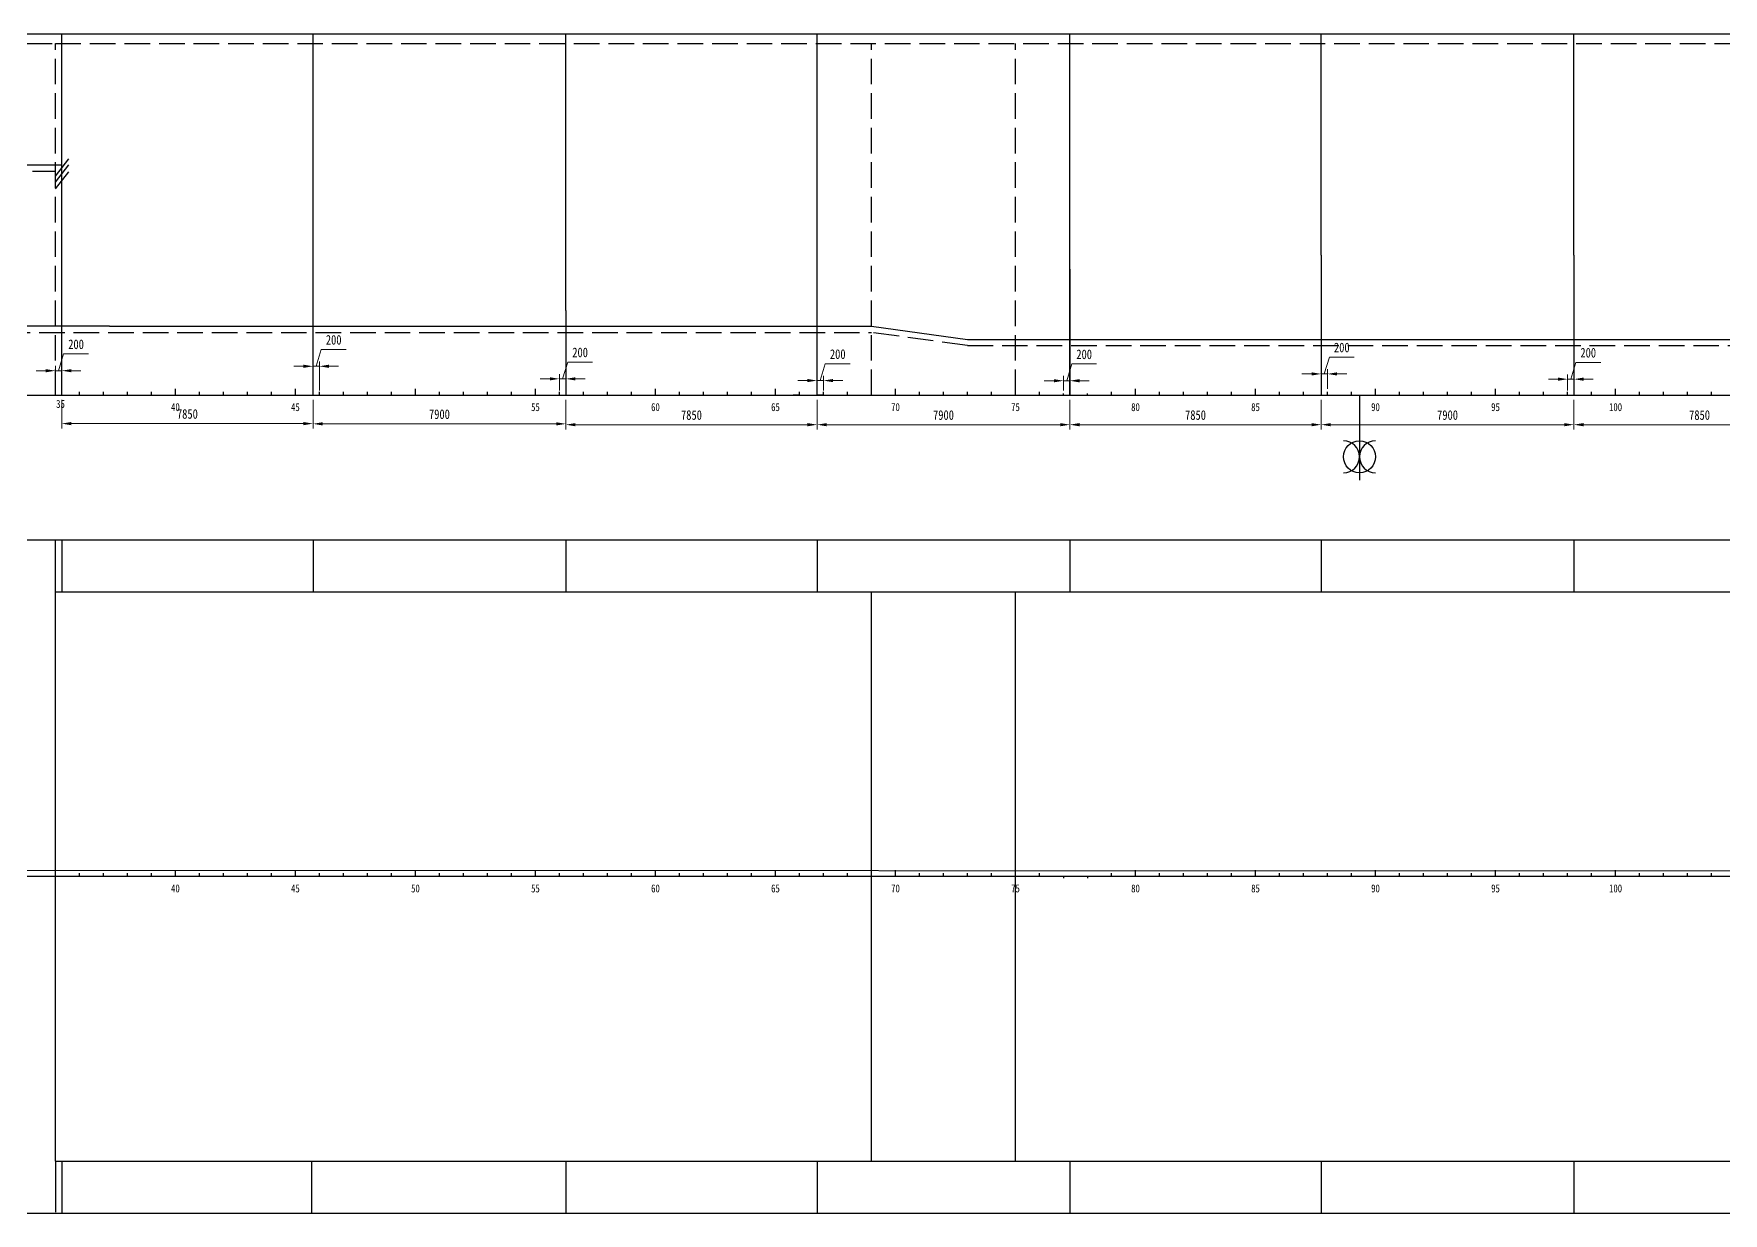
# Model space of a CAD drawing. Extents: x 259389 to 427589, y 305057 to 423857.
# Drawn here: x 295344 to 348133, y 355315 to 392195 of the extents above; entities that cross this region are included whole.
import ezdxf
from ezdxf.enums import TextEntityAlignment as Align

# ---------------------------------------------------------------- set-up
doc = ezdxf.new("R2010")
doc.units = 0
doc.header["$LTSCALE"] = 200
doc.header["$MEASUREMENT"] = 0
doc.linetypes.add('DASHED1', pattern=[5.4, 4, -1.4])
doc.layers.get('0').update_dxf_attribs({"color": 6, "linetype": 'CONTINUOUS'})
doc.layers.get('DEFPOINTS').update_dxf_attribs({"linetype": 'CONTINUOUS'})
doc.layers.add('FRAME', color=7, linetype='CONTINUOUS')
doc.layers.add('Y-CON', color=3, linetype='DASHED1')
doc.styles.add('ROMANS', font='')
doc.styles.get("Standard").update_dxf_attribs({"font": '', "width": 0.8})
doc.styles.get('ROMANS').set_extended_font_data('FangSong_GB2312')
doc.styles.get('Standard').set_extended_font_data('SimSun')
doc.dimstyles.new('DM-100', dxfattribs={"dimscale": 0, "dimtxt": 250, "dimasz": 200, "dimexe": 30, "dimexo": 30, "dimgap": 50, "dimtad": 1, "dimdec": 0, "dimzin": 0, "dimdsep": 46, "dimtxsty": 'ROMANS', "dimcen": 0, "dimclrd": 1, "dimclre": 1, "dimclrt": 1, "dimadec": 0, "dimazin": 0, "dimtfac": 1, "dimtdec": 0, "dimtmove": 0, "dimatfit": 3, "dimfxl": 0, "dimtolj": 1, "dimtzin": 0, "dimarcsym": 0})

# ---------------------------------------------------------------- blocks, each defined once
blk = doc.blocks.new('*D1')
at = {"layer": 'DEFPOINTS', "color": 0, "transparency": 16777216}
for p in [(296219, 380895), (304069, 380895), (304069, 380005)]:
    blk.add_point(p, dxfattribs=at)
at = {"layer": 'FRAME', "color": 1, "lineweight": 13, "transparency": 16777216}
for p, q in [((296219, 380745), (296219, 379855)), ((304069, 380745), (304069, 379855))]:
    blk.add_line(p, q, dxfattribs=at)
at = {"layer": 'FRAME', "color": 1, "lineweight": 15, "transparency": 16777216}
blk.add_line((296519, 380005), (303769, 380005), dxfattribs=at)
at = {"layer": 'FRAME', "color": 1, "transparency": 16777216}
for points in [[(296519, 380055), (296519, 379955), (296219, 380005)], [(303769, 380055), (303769, 379955), (304069, 380005)]]:
    blk.add_solid(points, dxfattribs=at)
at = {"layer": 'FRAME', "color": 7, "transparency": 16777216, "insert": (300144, 380305), "char_height": 300, "attachment_point": 5}
blk.add_mtext('\\A1;7850', dxfattribs=at)
blk = doc.blocks.new('*D2')
at = {"layer": 'DEFPOINTS', "color": 0, "transparency": 16777216}
for p in [(296219, 381659), (296019, 380895), (296219, 380895)]:
    blk.add_point(p, dxfattribs=at)
at = {"layer": 'FRAME', "color": 1, "lineweight": 13, "transparency": 16777216}
for p, q in [((296019, 381045), (296019, 381809)), ((296219, 381045), (296219, 381809))]:
    blk.add_line(p, q, dxfattribs=at)
at = {"layer": 'FRAME', "color": 1, "lineweight": 15, "transparency": 16777216}
for p, q in [((296119, 381659), (296277, 382184)), ((296277, 382184), (297054, 382184)), ((295719, 381659), (295419, 381659)), ((296019, 381659), (296219, 381659)), ((296019, 381659), (296219, 381659)), ((296519, 381659), (296819, 381659))]:
    blk.add_line(p, q, dxfattribs=at)
at = {"layer": 'FRAME', "color": 1, "transparency": 16777216}
for points in [[(295719, 381709), (295719, 381609), (296019, 381659)], [(296519, 381709), (296519, 381609), (296219, 381659)]]:
    blk.add_solid(points, dxfattribs=at)
at = {"layer": 'FRAME', "color": 7, "transparency": 16777216, "insert": (296665, 382484), "char_height": 300, "attachment_point": 5}
blk.add_mtext('\\A1;200', dxfattribs=at)
blk = doc.blocks.new('*D3')
at = {"layer": 'DEFPOINTS', "color": 0, "transparency": 16777216}
for p in [(304269, 381798), (304069, 380895), (304269, 380895)]:
    blk.add_point(p, dxfattribs=at)
at = {"layer": 'FRAME', "color": 1, "lineweight": 15, "transparency": 16777216}
for p, q in [((304169, 381798), (304327, 382323)), ((304327, 382323), (305104, 382323)), ((303769, 381798), (303469, 381798)), ((304069, 381798), (304269, 381798)), ((304069, 381798), (304269, 381798)), ((304569, 381798), (304869, 381798))]:
    blk.add_line(p, q, dxfattribs=at)
at = {"layer": 'FRAME', "color": 1, "lineweight": 13, "transparency": 16777216}
for p, q in [((304069, 381045), (304069, 381948)), ((304269, 381045), (304269, 381948))]:
    blk.add_line(p, q, dxfattribs=at)
at = {"layer": 'FRAME', "color": 1, "transparency": 16777216}
for points in [[(303769, 381848), (303769, 381748), (304069, 381798)], [(304569, 381848), (304569, 381748), (304269, 381798)]]:
    blk.add_solid(points, dxfattribs=at)
at = {"layer": 'FRAME', "color": 7, "transparency": 16777216, "insert": (304715, 382623), "char_height": 300, "attachment_point": 5}
blk.add_mtext('\\A1;200', dxfattribs=at)
blk = doc.blocks.new('*D10')
at = {"layer": 'DEFPOINTS', "color": 0, "transparency": 16777216}
for p in [(311969, 381405), (311769, 380895), (311969, 380895)]:
    blk.add_point(p, dxfattribs=at)
at = {"layer": 'FRAME', "color": 1, "lineweight": 15, "transparency": 16777216}
for p, q in [((311869, 381405), (312027, 381930)), ((312027, 381930), (312804, 381930)), ((311469, 381405), (311169, 381405)), ((311769, 381405), (311969, 381405)), ((311769, 381405), (311969, 381405)), ((312269, 381405), (312569, 381405))]:
    blk.add_line(p, q, dxfattribs=at)
at = {"layer": 'FRAME', "color": 1, "lineweight": 13, "transparency": 16777216}
for p, q in [((311769, 381045), (311769, 381555)), ((311969, 381045), (311969, 381555))]:
    blk.add_line(p, q, dxfattribs=at)
at = {"layer": 'FRAME', "color": 1, "transparency": 16777216}
for points in [[(311469, 381455), (311469, 381355), (311769, 381405)], [(312269, 381455), (312269, 381355), (311969, 381405)]]:
    blk.add_solid(points, dxfattribs=at)
at = {"layer": 'FRAME', "color": 7, "transparency": 16777216, "insert": (312415, 382230), "char_height": 300, "attachment_point": 5}
blk.add_mtext('\\A1;200', dxfattribs=at)
blk = doc.blocks.new('*D11')
at = {"layer": 'DEFPOINTS', "color": 0, "transparency": 16777216}
for p in [(304069, 380895), (311969, 380895), (311969, 379998)]:
    blk.add_point(p, dxfattribs=at)
at = {"layer": 'FRAME', "color": 1, "lineweight": 13, "transparency": 16777216}
for p, q in [((304069, 380745), (304069, 379848)), ((311969, 380745), (311969, 379848))]:
    blk.add_line(p, q, dxfattribs=at)
at = {"layer": 'FRAME', "color": 1, "lineweight": 15, "transparency": 16777216}
blk.add_line((304369, 379998), (311669, 379998), dxfattribs=at)
at = {"layer": 'FRAME', "color": 1, "transparency": 16777216}
for points in [[(304369, 380048), (304369, 379948), (304069, 379998)], [(311669, 380048), (311669, 379948), (311969, 379998)]]:
    blk.add_solid(points, dxfattribs=at)
at = {"layer": 'FRAME', "color": 7, "transparency": 16777216, "insert": (308019, 380298), "char_height": 300, "attachment_point": 5}
blk.add_mtext('\\A1;7900', dxfattribs=at)
blk = doc.blocks.new('*D18')
at = {"layer": 'DEFPOINTS', "color": 0, "transparency": 16777216}
for p in [(343469, 381395), (343269, 380895), (343469, 380895)]:
    blk.add_point(p, dxfattribs=at)
at = {"layer": 'FRAME', "color": 1, "lineweight": 15, "transparency": 16777216}
for p, q in [((343369, 381395), (343527, 381920)), ((343527, 381920), (344304, 381920)), ((342969, 381395), (342669, 381395)), ((343269, 381395), (343469, 381395)), ((343269, 381395), (343469, 381395)), ((343769, 381395), (344069, 381395))]:
    blk.add_line(p, q, dxfattribs=at)
at = {"layer": 'FRAME', "color": 1, "lineweight": 13, "transparency": 16777216}
for p, q in [((343269, 381045), (343269, 381545)), ((343469, 381045), (343469, 381545))]:
    blk.add_line(p, q, dxfattribs=at)
at = {"layer": 'FRAME', "color": 1, "transparency": 16777216}
for points in [[(342969, 381445), (342969, 381345), (343269, 381395)], [(343769, 381445), (343769, 381345), (343469, 381395)]]:
    blk.add_solid(points, dxfattribs=at)
at = {"layer": 'FRAME', "color": 7, "transparency": 16777216, "insert": (343915, 382220), "char_height": 300, "attachment_point": 5}
blk.add_mtext('\\A1;200', dxfattribs=at)
blk = doc.blocks.new('*D19')
at = {"layer": 'DEFPOINTS', "color": 0, "transparency": 16777216}
for p in [(343469, 380895), (351319, 380895), (351319, 379971)]:
    blk.add_point(p, dxfattribs=at)
at = {"layer": 'FRAME', "color": 1, "lineweight": 13, "transparency": 16777216}
for p, q in [((343469, 380745), (343469, 379821)), ((351319, 380745), (351319, 379821))]:
    blk.add_line(p, q, dxfattribs=at)
at = {"layer": 'FRAME', "color": 1, "lineweight": 15, "transparency": 16777216}
blk.add_line((343769, 379971), (351019, 379971), dxfattribs=at)
at = {"layer": 'FRAME', "color": 1, "transparency": 16777216}
for points in [[(343769, 380021), (343769, 379921), (343469, 379971)], [(351019, 380021), (351019, 379921), (351319, 379971)]]:
    blk.add_solid(points, dxfattribs=at)
at = {"layer": 'FRAME', "color": 7, "transparency": 16777216, "insert": (347394, 380271), "char_height": 300, "attachment_point": 5}
blk.add_mtext('\\A1;7850', dxfattribs=at)
blk = doc.blocks.new('*D20')
at = {"layer": 'DEFPOINTS', "color": 0, "transparency": 16777216}
for p in [(335569, 380895), (343469, 380895), (343469, 379971)]:
    blk.add_point(p, dxfattribs=at)
at = {"layer": 'FRAME', "color": 1, "lineweight": 13, "transparency": 16777216}
for p, q in [((335569, 380745), (335569, 379821)), ((343469, 380745), (343469, 379821))]:
    blk.add_line(p, q, dxfattribs=at)
at = {"layer": 'FRAME', "color": 1, "lineweight": 15, "transparency": 16777216}
blk.add_line((335869, 379971), (343169, 379971), dxfattribs=at)
at = {"layer": 'FRAME', "color": 1, "transparency": 16777216}
for points in [[(335869, 380021), (335869, 379921), (335569, 379971)], [(343169, 380021), (343169, 379921), (343469, 379971)]]:
    blk.add_solid(points, dxfattribs=at)
at = {"layer": 'FRAME', "color": 7, "transparency": 16777216, "insert": (339519, 380271), "char_height": 300, "attachment_point": 5}
blk.add_mtext('\\A1;7900', dxfattribs=at)
blk = doc.blocks.new('*D21')
at = {"layer": 'DEFPOINTS', "color": 0, "transparency": 16777216}
for p in [(335769, 381559), (335569, 380895), (335769, 380945)]:
    blk.add_point(p, dxfattribs=at)
at = {"layer": 'FRAME', "color": 1, "lineweight": 13, "transparency": 16777216}
for p, q in [((335569, 381045), (335569, 381709)), ((335769, 381095), (335769, 381709))]:
    blk.add_line(p, q, dxfattribs=at)
at = {"layer": 'FRAME', "color": 1, "lineweight": 15, "transparency": 16777216}
for p, q in [((335669, 381559), (335827, 382084)), ((335827, 382084), (336604, 382084)), ((335269, 381559), (334969, 381559)), ((335569, 381559), (335769, 381559)), ((335569, 381559), (335769, 381559)), ((336069, 381559), (336369, 381559))]:
    blk.add_line(p, q, dxfattribs=at)
at = {"layer": 'FRAME', "color": 1, "transparency": 16777216}
for points in [[(335269, 381609), (335269, 381509), (335569, 381559)], [(336069, 381609), (336069, 381509), (335769, 381559)]]:
    blk.add_solid(points, dxfattribs=at)
at = {"layer": 'FRAME', "color": 7, "transparency": 16777216, "insert": (336215, 382384), "char_height": 300, "attachment_point": 5}
blk.add_mtext('\\A1;200', dxfattribs=at)
blk = doc.blocks.new('*D22')
at = {"layer": 'DEFPOINTS', "color": 0, "transparency": 16777216}
for p in [(327719, 380895), (335569, 380895), (335569, 379971)]:
    blk.add_point(p, dxfattribs=at)
at = {"layer": 'FRAME', "color": 1, "lineweight": 13, "transparency": 16777216}
for p, q in [((327719, 380745), (327719, 379821)), ((335569, 380745), (335569, 379821))]:
    blk.add_line(p, q, dxfattribs=at)
at = {"layer": 'FRAME', "color": 1, "lineweight": 15, "transparency": 16777216}
blk.add_line((328019, 379971), (335269, 379971), dxfattribs=at)
at = {"layer": 'FRAME', "color": 1, "transparency": 16777216}
for points in [[(328019, 380021), (328019, 379921), (327719, 379971)], [(335269, 380021), (335269, 379921), (335569, 379971)]]:
    blk.add_solid(points, dxfattribs=at)
at = {"layer": 'FRAME', "color": 7, "transparency": 16777216, "insert": (331644, 380271), "char_height": 300, "attachment_point": 5}
blk.add_mtext('\\A1;7850', dxfattribs=at)
blk = doc.blocks.new('*D23')
at = {"layer": 'DEFPOINTS', "color": 0, "transparency": 16777216}
for p in [(327719, 381345), (327519, 380895), (327719, 380895)]:
    blk.add_point(p, dxfattribs=at)
at = {"layer": 'FRAME', "color": 1, "lineweight": 15, "transparency": 16777216}
for p, q in [((327619, 381345), (327777, 381870)), ((327777, 381870), (328554, 381870)), ((327219, 381345), (326919, 381345)), ((327519, 381345), (327719, 381345)), ((327519, 381345), (327719, 381345)), ((328019, 381345), (328319, 381345))]:
    blk.add_line(p, q, dxfattribs=at)
at = {"layer": 'FRAME', "color": 1, "lineweight": 13, "transparency": 16777216}
for p, q in [((327519, 381045), (327519, 381495)), ((327719, 381045), (327719, 381495))]:
    blk.add_line(p, q, dxfattribs=at)
at = {"layer": 'FRAME', "color": 1, "transparency": 16777216}
for points in [[(327219, 381395), (327219, 381295), (327519, 381345)], [(328019, 381395), (328019, 381295), (327719, 381345)]]:
    blk.add_solid(points, dxfattribs=at)
at = {"layer": 'FRAME', "color": 7, "transparency": 16777216, "insert": (328165, 382170), "char_height": 300, "attachment_point": 5}
blk.add_mtext('\\A1;200', dxfattribs=at)
blk = doc.blocks.new('*D24')
at = {"layer": 'DEFPOINTS', "color": 0, "transparency": 16777216}
for p in [(319819, 380895), (327719, 380895), (327719, 379971)]:
    blk.add_point(p, dxfattribs=at)
at = {"layer": 'FRAME', "color": 1, "lineweight": 13, "transparency": 16777216}
for p, q in [((319819, 380745), (319819, 379821)), ((327719, 380745), (327719, 379821))]:
    blk.add_line(p, q, dxfattribs=at)
at = {"layer": 'FRAME', "color": 1, "lineweight": 15, "transparency": 16777216}
blk.add_line((320119, 379971), (327419, 379971), dxfattribs=at)
at = {"layer": 'FRAME', "color": 1, "transparency": 16777216}
for points in [[(320119, 380021), (320119, 379921), (319819, 379971)], [(327419, 380021), (327419, 379921), (327719, 379971)]]:
    blk.add_solid(points, dxfattribs=at)
at = {"layer": 'FRAME', "color": 7, "transparency": 16777216, "insert": (323769, 380271), "char_height": 300, "attachment_point": 5}
blk.add_mtext('\\A1;7900', dxfattribs=at)
blk = doc.blocks.new('*D25')
at = {"layer": 'DEFPOINTS', "color": 0, "transparency": 16777216}
for p in [(320019, 381351), (319819, 380895), (320019, 380895)]:
    blk.add_point(p, dxfattribs=at)
at = {"layer": 'FRAME', "color": 1, "lineweight": 15, "transparency": 16777216}
for p, q in [((319919, 381351), (320077, 381876)), ((320077, 381876), (320854, 381876)), ((319519, 381351), (319219, 381351)), ((319819, 381351), (320019, 381351)), ((319819, 381351), (320019, 381351)), ((320319, 381351), (320619, 381351))]:
    blk.add_line(p, q, dxfattribs=at)
at = {"layer": 'FRAME', "color": 1, "lineweight": 13, "transparency": 16777216}
for p, q in [((319819, 381045), (319819, 381501)), ((320019, 381045), (320019, 381501))]:
    blk.add_line(p, q, dxfattribs=at)
at = {"layer": 'FRAME', "color": 1, "transparency": 16777216}
for points in [[(319519, 381401), (319519, 381301), (319819, 381351)], [(320319, 381401), (320319, 381301), (320019, 381351)]]:
    blk.add_solid(points, dxfattribs=at)
at = {"layer": 'FRAME', "color": 7, "transparency": 16777216, "insert": (320465, 382176), "char_height": 300, "attachment_point": 5}
blk.add_mtext('\\A1;200', dxfattribs=at)
blk = doc.blocks.new('*D26')
at = {"layer": 'DEFPOINTS', "color": 0, "transparency": 16777216}
for p in [(311969, 380895), (319819, 380895), (319819, 379971)]:
    blk.add_point(p, dxfattribs=at)
at = {"layer": 'FRAME', "color": 1, "lineweight": 13, "transparency": 16777216}
for p, q in [((311969, 380745), (311969, 379821)), ((319819, 380745), (319819, 379821))]:
    blk.add_line(p, q, dxfattribs=at)
at = {"layer": 'FRAME', "color": 1, "lineweight": 15, "transparency": 16777216}
blk.add_line((312269, 379971), (319519, 379971), dxfattribs=at)
at = {"layer": 'FRAME', "color": 1, "transparency": 16777216}
for points in [[(312269, 380021), (312269, 379921), (311969, 379971)], [(319519, 380021), (319519, 379921), (319819, 379971)]]:
    blk.add_solid(points, dxfattribs=at)
at = {"layer": 'FRAME', "color": 7, "transparency": 16777216, "insert": (315894, 380271), "char_height": 300, "attachment_point": 5}
blk.add_mtext('\\A1;7850', dxfattribs=at)

msp = doc.modelspace()

# ---------------------------------------------------------------- linework, layer by layer
for p, q in [((266435.8, 380894.7), (403569.1, 380894.7)), ((296019.1, 380894.7), (296019.1, 381094.7)), ((296769.1, 380894.7), (296769.1, 380994.7)), ((297519.1, 380894.7), (297519.1, 380994.7)), ((298269.1, 380894.7), (298269.1, 380994.7)), ((299019.1, 380894.7), (299019.1, 380994.7)), ((299769.1, 380894.7), (299769.1, 381094.7)), ((300519.1, 380894.7), (300519.1, 380994.7)), ((301269.1, 380894.7), (301269.1, 380994.7)), ((302019.1, 380894.7), (302019.1, 380994.7)), ((302769.1, 380894.7), (302769.1, 380994.7)), ((303519.1, 380894.7), (303519.1, 381094.7)), ((304269.1, 380894.7), (304269.1, 380994.7)), ((305019.1, 380894.7), (305019.1, 380994.7)), ((305769.1, 380894.7), (305769.1, 380994.7)), ((306519.1, 380894.7), (306519.1, 380994.7)), ((307269.1, 380894.7), (307269.1, 381094.7)), ((308019.1, 380894.7), (308019.1, 380994.7)), ((308769.1, 380894.7), (308769.1, 380994.7)), ((309519.1, 380894.7), (309519.1, 380994.7)), ((310269.1, 380894.7), (310269.1, 380994.7)), ((311019.1, 380894.7), (311019.1, 381094.7)), ((311769.1, 380894.7), (311769.1, 380994.7)), ((312519.1, 380894.7), (312519.1, 380994.7)), ((313269.1, 380894.7), (313269.1, 380994.7)), ((314019.1, 380894.7), (314019.1, 380994.7)), ((314769.1, 380894.7), (314769.1, 381094.7)), ((315519.1, 380894.7), (315519.1, 380994.7)), ((316269.1, 380894.7), (316269.1, 380994.7)), ((317019.1, 380894.7), (317019.1, 380994.7)), ((317769.1, 380894.7), (317769.1, 380994.7)), ((318519.1, 380894.7), (318519.1, 381094.7)), ((319269.1, 380894.7), (319269.1, 380994.7)), ((320019.1, 380894.7), (320019.1, 380994.7)), ((320769.1, 380894.7), (320769.1, 380994.7)), ((321519.1, 380894.7), (321519.1, 380994.7)), ((322269.1, 380894.7), (322269.1, 381094.7)), ((323019.1, 380894.7), (323019.1, 380994.7)), ((323769.1, 380894.7), (323769.1, 380994.7)), ((324519.1, 380894.7), (324519.1, 380994.7)), ((325269.1, 380894.7), (325269.1, 380994.7)), ((326019.1, 380894.7), (326019.1, 381094.7)), ((326769.1, 380894.7), (326769.1, 380994.7)), ((327519.1, 380894.7), (327519.1, 380944.7)), ((328269.1, 380894.7), (328269.1, 380944.7)), ((329019.1, 380894.7), (329019.1, 380994.7)), ((329769.1, 380894.7), (329769.1, 381094.7)), ((330519.1, 380894.7), (330519.1, 380994.7)), ((331269.1, 380894.7), (331269.1, 380994.7)), ((332019.1, 380894.7), (332019.1, 380994.7)), ((332769.1, 380894.7), (332769.1, 380994.7)), ((333519.1, 380894.7), (333519.1, 381094.7)), ((334269.1, 380894.7), (334269.1, 380994.7)), ((335019.1, 380894.7), (335019.1, 380994.7)), ((335769.1, 380894.7), (335769.1, 380994.7)), ((336519.1, 380894.7), (336519.1, 380994.7)), ((336768.6, 380894.7), (336768.6, 378234.3)), ((337269.1, 380894.7), (337269.1, 381094.7)), ((338019.1, 380894.7), (338019.1, 380994.7)), ((338769.1, 380894.7), (338769.1, 380994.7)), ((339519.1, 380894.7), (339519.1, 380994.7)), ((340269.1, 380894.7), (340269.1, 380994.7)), ((341019.1, 380894.7), (341019.1, 381094.7)), ((341769.1, 380894.7), (341769.1, 380994.7)), ((342519.1, 380894.7), (342519.1, 380994.7)), ((343269.1, 380894.7), (343269.1, 380994.7)), ((344019.1, 380894.7), (344019.1, 380994.7)), ((344769.1, 380894.7), (344769.1, 381094.7)), ((345519.1, 380894.7), (345519.1, 380994.7)), ((346269.1, 380894.7), (346269.1, 380994.7)), ((347019.1, 380894.7), (347019.1, 380994.7)), ((347769.1, 380894.7), (347769.1, 380994.7)), ((296769.1, 365845.2), (296769.1, 365945.2)), ((297519.1, 365845.2), (297519.1, 365945.2)), ((298269.1, 365845.2), (298269.1, 365945.2)), ((299019.1, 365845.2), (299019.1, 365945.2)), ((299769.1, 365845.2), (299769.1, 366045.2)), ((300519.1, 365845.2), (300519.1, 365945.2)), ((301269.1, 365845.2), (301269.1, 365945.2)), ((302019.1, 365845.2), (302019.1, 365945.2)), ((302769.1, 365845.2), (302769.1, 365945.2)), ((303519.1, 365845.2), (303519.1, 366045.2)), ((304269.1, 365845.2), (304269.1, 365945.2)), ((305019.1, 365845.2), (305019.1, 365945.2)), ((305769.1, 365845.2), (305769.1, 365945.2)), ((306519.1, 365845.2), (306519.1, 365945.2)), ((307269.1, 365845.2), (307269.1, 366045.2)), ((308019.1, 365845.2), (308019.1, 365945.2)), ((308769.1, 365845.2), (308769.1, 365945.2)), ((309519.1, 365845.2), (309519.1, 365945.2)), ((310269.1, 365845.2), (310269.1, 365945.2)), ((311019.1, 365845.2), (311019.1, 366045.2)), ((311769.1, 365845.2), (311769.1, 365945.2)), ((312519.1, 365845.2), (312519.1, 365945.2)), ((313269.1, 365845.2), (313269.1, 365945.2)), ((314019.1, 365845.2), (314019.1, 365945.2)), ((314769.1, 365845.2), (314769.1, 366045.2)), ((315519.1, 365845.2), (315519.1, 365945.2)), ((316269.1, 365845.2), (316269.1, 365945.2)), ((317019.1, 365845.2), (317019.1, 365945.2)), ((317769.1, 365845.2), (317769.1, 365945.2)), ((318519.1, 365845.2), (318519.1, 366045.2)), ((319269.1, 365845.2), (319269.1, 365945.2)), ((320019.1, 365845.2), (320019.1, 365945.2)), ((320769.1, 365845.2), (320769.1, 365945.2)), ((321519.1, 365845.2), (321519.1, 365945.2)), ((322269.1, 365845.2), (322269.1, 366045.2)), ((323019.1, 365845.2), (323019.1, 365945.2)), ((323769.1, 365845.2), (323769.1, 365945.2)), ((324519.1, 365845.2), (324519.1, 365945.2)), ((325269.1, 365845.2), (325269.1, 365945.2)), ((326019.1, 365845.2), (326019.1, 366045.2)), ((326769.1, 365845.2), (326769.1, 365945.2)), ((327519.1, 365845.2), (327519.1, 365795.2)), ((328269.1, 365845.2), (328269.1, 365795.2)), ((329019.1, 365845.2), (329019.1, 365945.2)), ((329769.1, 365845.2), (329769.1, 366045.2)), ((330519.1, 365845.2), (330519.1, 365945.2)), ((331269.1, 365845.2), (331269.1, 365945.2)), ((332019.1, 365845.2), (332019.1, 365945.2)), ((332769.1, 365845.2), (332769.1, 365945.2)), ((333519.1, 365845.2), (333519.1, 366045.2)), ((334269.1, 365845.2), (334269.1, 365945.2)), ((335019.1, 365845.2), (335019.1, 365945.2)), ((335769.1, 365845.2), (335769.1, 365945.2)), ((336519.1, 365845.2), (336519.1, 365945.2)), ((337269.1, 365845.2), (337269.1, 366045.2)), ((338019.1, 365845.2), (338019.1, 365945.2)), ((338769.1, 365845.2), (338769.1, 365945.2)), ((339519.1, 365845.2), (339519.1, 365945.2)), ((340269.1, 365845.2), (340269.1, 365945.2)), ((341019.1, 365845.2), (341019.1, 366045.2)), ((341769.1, 365845.2), (341769.1, 365945.2)), ((342519.1, 365845.2), (342519.1, 365945.2)), ((343269.1, 365845.2), (343269.1, 365945.2)), ((344019.1, 365845.2), (344019.1, 365945.2)), ((344769.1, 365845.2), (344769.1, 366045.2)), ((345519.1, 365845.2), (345519.1, 365945.2)), ((346269.1, 365845.2), (346269.1, 365945.2)), ((347019.1, 365845.2), (347019.1, 365945.2)), ((347769.1, 365845.2), (347769.1, 365945.2))]:
    msp.add_line(p, q)
msp.add_circle((336768.6, 378968.3), 500)
for centre, start, end in [((336268.6, 378968.3), 270, 90), ((337268.6, 378968.3), 90, 270)]:
    msp.add_arc(centre, 500, start, end)
at = {"layer": 'FRAME', "color": 5}
for p, q in [((268119.1, 392194.7), (389619.1, 392194.7)), ((296219.1, 380894.7), (296219.1, 392194.7)), ((304069.1, 380894.7), (304069.1, 392194.7)), ((311969.1, 383544.3), (311969.1, 392194.7)), ((319819.1, 380894.7), (319819.1, 392194.7)), ((327719.1, 380894.7), (327719.1, 392194.7)), ((335569.1, 385277), (335569.1, 392194.7)), ((343469.1, 385277), (343469.1, 392194.7)), ((288877.7, 388094.7), (296219.1, 388094.7)), ((296019.1, 387741.5), (296435, 388281)), ((296019.1, 387554.5), (296435, 388094)), ((296019.1, 387342.1), (296435, 387881.5)), ((335569.1, 385277), (335569.1, 380894.7)), ((343469.1, 385277), (343469.1, 380894.7)), ((311969.1, 383544.3), (311969.1, 380894.7)), ((296219.1, 383054.7), (278019.1, 383054.7)), ((297708.7, 383054.7), (296219.1, 383054.7)), ((297708.7, 383054.7), (321519.1, 383054.7)), ((321519.1, 383054.7), (324519.1, 382639.3)), ((324519.1, 382639.3), (326019.1, 382639.3)), ((326019.1, 382639.3), (368006.1, 382639.3)), ((296219.1, 376375.2), (296219.1, 374745.2)), ((304069.1, 376375.2), (304069.1, 374745.2)), ((311969.1, 376375.2), (311969.1, 374745.2)), ((319819.1, 376375.2), (319819.1, 374745.2)), ((327719.1, 376375.2), (327719.1, 374745.2)), ((335569.1, 376375.2), (335569.1, 374745.2)), ((343469.1, 376375.2), (343469.1, 374745.2)), ((296019.1, 356945.2), (296019.1, 374745.2)), ((296044.1, 374745.2), (366519.1, 374745.2)), ((268089.1, 366045.2), (389569.1, 366014)), ((296044.1, 356945.2), (366519.1, 356945.2)), ((296219.1, 356945.2), (296219.1, 355315.2)), ((304029.6, 355315.2), (304029.6, 356945.2)), ((311969.1, 356945.2), (311969.1, 355315.2)), ((319819.1, 356945.2), (319819.1, 355315.2)), ((327719.1, 356945.2), (327719.1, 355315.2)), ((335569.1, 356945.2), (335569.1, 355315.2)), ((343469.1, 356945.2), (343469.1, 355315.2))]:
    msp.add_line(p, q, dxfattribs=at)
at = {"layer": 'FRAME'}
for p, q in [((327719.1, 384829.6), (327719.1, 380894.7)), ((296019.1, 380894.7), (296219.1, 380894.7)), ((319269.1, 380894.7), (319069.1, 380894.7)), ((320019.1, 380894.7), (319819.1, 380894.7)), ((326769.1, 380894.7), (326969.1, 380894.7)), ((335569.1, 380894.7), (335569.1, 380894.7)), ((342519.1, 380894.7), (342719.1, 380894.7)), ((343469.1, 380894.7), (343469.1, 380894.7)), ((286162.1, 376375.2), (379716.1, 376375.2)), ((296019.1, 374745.2), (296019.1, 376345.2)), ((296019.1, 374745.2), (296019.1, 376345.2)), ((321519.1, 356945.2), (321519.1, 374745.2)), ((326019.1, 356957.7), (326019.1, 374732.7)), ((323137, 365845.2), (294771.6, 365845.2)), ((324519.1, 365845.2), (323137, 365845.2)), ((368271, 365845.2), (324269.1, 365845.2)), ((296019.1, 356945.2), (296019.1, 355345.2)), ((296019.1, 356945.2), (296019.1, 355345.2)), ((286162.1, 355315.2), (379716.1, 355315.2))]:
    msp.add_line(p, q, dxfattribs=at)
at = {"layer": 'Y-CON'}
for p, q in [((268119.1, 391894.7), (296019.1, 391894.7)), ((296019.1, 380894.7), (296019.1, 391894.7)), ((296019.1, 391894.7), (389769.3, 391894.7)), ((321519.1, 380894.7), (321519.1, 391894.7)), ((326019.1, 380894.7), (326019.1, 391894.7)), ((292269.1, 382854.7), (321519.1, 382854.7)), ((324519.1, 382444.7), (321519.1, 382854.7)), ((324519.1, 382444.7), (368019.1, 382444.7))]:
    msp.add_line(p, q, dxfattribs=at)
at = {"layer": 'Y-CON', "color": 3}
msp.add_line((278019.1, 387894.7), (296019.1, 387894.7), dxfattribs=at)

# ---------------------------------------------------------------- texts
at = {"layer": 'FRAME', "width": 0.8}
for s, p in [('35', (296179.1, 380619.7)), ('40', (299769.1, 380519.7)), ('45', (303519.1, 380519.7)), ('55', (311019.1, 380519.7)), ('60', (314769.1, 380519.7)), ('65', (318519.1, 380519.7)), ('70', (322269.1, 380519.7)), ('75', (326019.1, 380519.7)), ('80', (329769.1, 380519.7)), ('85', (333519.1, 380519.7)), ('90', (337269.1, 380519.7)), ('95', (341019.1, 380519.7)), ('100', (344769.1, 380519.7)), ('40', (299769.1, 365470.2)), ('45', (303519.1, 365470.2)), ('50', (307269.1, 365470.2)), ('55', (311019.1, 365470.2)), ('60', (314769.1, 365470.2)), ('65', (318519.1, 365470.2)), ('70', (322269.1, 365470.2)), ('75', (326019.1, 365470.2)), ('80', (329769.1, 365470.2)), ('85', (333519.1, 365470.2)), ('90', (337269.1, 365470.2)), ('95', (341019.1, 365470.2)), ('100', (344769.1, 365470.2))]:
    msp.add_text(s, height=250, dxfattribs=at).set_placement(p, align=Align.MIDDLE)

# ---------------------------------------------------------------- dimensions: what is measured, and where the dimension line sits
at = {"layer": 'FRAME'}
for base, p1, p2, picture, middle in [((304269.1, 381797.6), (304069.1, 380894.7), (304269.1, 380894.7), '*D3', (304476.6, 382622.6)), ((296219.1, 381659.4), (296019.1, 380894.7), (296219.1, 380894.7), '*D2', (296426.6, 382484.4)), ((311969.1, 381405.4), (311769.1, 380894.7), (311969.1, 380894.7), '*D10', (312176.6, 382230.4)), ((320019.1, 381351.1), (319819.1, 380894.7), (320019.1, 380894.7), '*D25', (320226.6, 382176.1)), ((327719.1, 381344.8), (327519.1, 380894.7), (327719.1, 380894.7), '*D23', (327926.6, 382169.8)), ((335769.1, 381559.1), (335569.1, 380894.7), (335769.1, 380944.7), '*D21', (335976.6, 382384.1)), ((343469.1, 381394.8), (343269.1, 380894.7), (343469.1, 380894.7), '*D18', (343676.6, 382219.8)), ((304069.1, 380005.3), (296219.1, 380894.7), (304069.1, 380894.7), '*D1', (300144.1, 380305.3)), ((311969.1, 379998.5), (304069.1, 380894.7), (311969.1, 380894.7), '*D11', (308019.1, 380298.5)), ((319819.1, 379970.5), (311969.1, 380894.7), (319819.1, 380894.7), '*D26', (315894.1, 380270.5)), ((327719.1, 379970.5), (319819.1, 380894.7), (327719.1, 380894.7), '*D24', (323769.1, 380270.5)), ((335569.1, 379970.5), (327719.1, 380894.7), (335569.1, 380894.7), '*D22', (331644.1, 380270.5)), ((343469.1, 379970.5), (335569.1, 380894.7), (343469.1, 380894.7), '*D20', (339519.1, 380270.5)), ((351319.1, 379970.5), (343469.1, 380894.7), (351319.1, 380894.7), '*D19', (347394.1, 380270.5))]:
    dim = msp.add_linear_dim(base=base, p1=p1, p2=p2, dimstyle='DM-100', override={"dimscale": 100, "dimtxt": 3, "dimasz": 3, "dimexe": 1.5, "dimexo": 1.5, "dimgap": 1.5, "dimtxsty": 'Standard', "dimclrt": 7, "dimtmove": 1, "dimlwd": 15, "dimlwe": 13}, dxfattribs=at)
    dim.commit()
    dim.dimension.update_dxf_attribs({"geometry": picture, "text_midpoint": middle})

doc.saveas('drawing.dxf')
